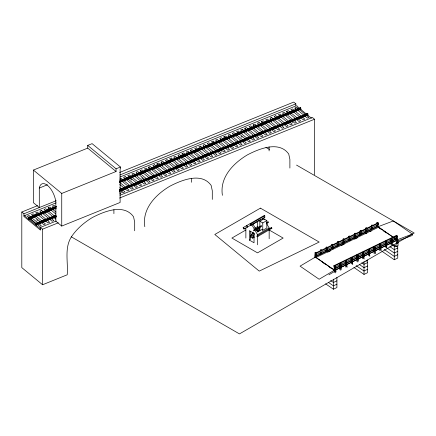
<?xml version="1.0" encoding="UTF-8"?>
<svg xmlns="http://www.w3.org/2000/svg" width="436" height="436" viewBox="0 0 436 436"><rect width="100%" height="100%" fill="white"/><g stroke="black" fill="none" stroke-linecap="round" stroke-linejoin="round"><path stroke-width="0.65" d="M314.618 257.878L315.081 252.586L315.686 252.297L316.193 252.646L315.588 252.94L315.081 252.586M320.024 254.624L320.198 252.64M325.703 251.872L325.877 249.888M325.992 248.569L326.106 247.245L326.711 246.95L327.218 247.305L327.218 251.201M331.436 248.46L331.556 247.141M331.671 245.817L331.785 244.492L332.39 244.204L332.897 244.552L332.292 244.847L331.785 244.492M337.061 246.373L337.29 243.724M342.74 243.62L342.914 241.637M343.028 240.312L343.143 238.993L343.748 238.699L344.255 239.048L343.65 239.342L343.143 238.993M348.478 240.209L348.593 238.884M348.707 237.566L348.822 236.241L349.427 235.947L349.939 236.296L349.329 236.59L348.822 236.241M354.097 238.116L354.326 235.473M359.776 235.364L360.18 230.737L360.785 230.442L361.297 230.797L360.686 231.085L360.18 230.737M365.515 231.952L365.63 230.633M365.744 229.309L365.858 227.984L366.463 227.696L366.976 228.044L366.365 228.339L365.858 227.984M371.134 229.865L371.537 225.238L372.142 224.943L372.655 225.292L372.05 225.586L371.537 225.238M376.541 226.611L376.655 225.292M376.769 223.968L376.889 222.643L377.494 222.349L378.001 222.703L377.396 222.992L376.889 222.643M395.959 239.081L378.023 226.736L393.31 220.959L412.374 234.078L412.249 235.473L397.594 241.01M334.417 270.211L319.125 279.247L300.066 266.134L315.353 257.093L334.417 270.211L334.543 271.486L328.88 274.838M250.82 223.886L264.799 215.815L264.799 217.384L250.82 225.456L250.237 225.118L250.237 223.554L250.82 223.886L250.82 225.456M252.504 224.142L258.33 220.78M258.684 220.578L260.428 219.57M259.845 230.666L259.845 221.248L263.927 218.894L266.837 220.578L266.837 227.974L262.761 230.328L262.178 229.32L257.518 232.012L252.858 223.941M245.866 229.995L231.887 238.061L257.518 252.858L283.144 238.061L268.587 229.658M259.845 221.248L262.761 222.932L266.837 220.578M254.608 228.311L257.518 226.633L259.845 227.974M266.434 222.687L268.184 221.679L268.592 222.393L266.609 223.543L269.165 227.974L269.165 238.737M255.48 229.151L257.807 227.81M256.646 229.827L257.807 229.151L259.382 230.061M251.518 234.132L253.85 235.473L253.85 236.481L251.518 235.14L251.518 234.132L252.684 233.456L254.428 234.464M259.845 229.658L258.101 230.666L256.003 229.456M251.518 235.14L250.351 235.811L252.684 237.157L253.85 236.481M257.518 244.792L257.518 234.699L269.165 227.974M249.365 240.083L254.025 242.77L254.025 233.358L249.365 230.666L249.365 240.083L250.526 239.408L250.526 231.336M250.351 236.819L252.684 238.165L254.428 237.157M327.218 247.305L326.613 247.594L326.106 247.245M378.568 223.156L378.056 222.807L315.533 253.098L316.04 253.447L378.568 223.156L378.568 224.475L316.04 254.766L315.533 254.417M378.568 226.251L378.056 225.903L315.533 256.194L316.04 256.542L378.568 226.251L378.568 227.57M327.687 252.221L330.75 250.733M341.17 245.686L344.238 244.198M354.659 239.151L357.722 237.669M365.695 233.805L366.921 233.211M369.984 231.729L371.21 231.135M333.872 265.72L396.4 235.429L396.907 235.778L334.379 266.069L333.872 265.72L333.872 267.039L334.379 267.388L334.379 266.069M334.439 270.451L334.439 265.906L335.044 265.611L335.551 265.965L336.02 271.96M339.889 269.819L339.786 263.317L340.391 263.022L340.898 263.371L341.366 269.372M345.568 267.066L345.465 260.565L346.07 260.27L346.576 260.619L347.1 267.284M351.247 263.687L351.144 257.812L351.748 257.518L352.255 257.872L352.779 264.532M356.926 261.567L356.822 255.06L357.427 254.771L357.934 255.12L358.403 261.115M362.605 258.815L362.501 252.313L363.106 252.019L363.613 252.368L364.136 259.033M368.284 255.436L368.18 249.561L368.785 249.267L369.292 249.615L369.815 256.281M373.963 253.311L373.859 246.809L374.464 246.514L374.971 246.863L375.494 253.529M379.647 250.558L379.538 244.056L380.143 243.762L380.655 244.116L381.173 250.776M385.326 247.179L385.217 241.304L385.822 241.015L386.334 241.364L386.852 248.03M390.896 238.557L391.501 238.263L392.013 238.612L392.531 245.277L391.926 245.572L391.403 238.906L390.896 238.557L391.005 245.059M396.242 235.963L396.853 235.669L397.36 236.023L397.877 242.683L397.272 242.977L396.351 242.465L396.242 235.963L396.755 236.312L397.272 242.977M334.439 265.906L334.946 266.254L335.551 265.965M339.786 263.317L340.293 263.666L340.898 263.371M345.465 260.565L345.971 260.913L346.576 260.619M351.144 257.812L351.65 258.161L352.255 257.872M356.822 255.06L357.329 255.414L357.934 255.12M362.501 252.313L363.008 252.662L363.613 252.368M368.18 249.561L368.687 249.91L369.292 249.615M373.859 246.809L374.366 247.158L374.971 246.863M379.538 244.056L380.045 244.405L380.655 244.116M385.217 241.304L385.724 241.658L386.334 241.364M391.403 238.906L392.013 238.612M396.755 236.312L397.36 236.023M335.606 266.794L345.416 262.041M346.642 261.447L368.093 251.054M369.319 250.46L396.297 237.391M335.709 267.922L351.035 260.499M352.261 259.905L373.717 249.512M374.944 248.918L396.4 238.519M335.606 268.571L345.416 263.818M346.642 263.224L368.093 252.831M369.319 252.237L396.297 239.168M335.606 269.889L351.547 262.167M352.773 261.573L357.062 259.491M358.288 258.897L374.224 251.18M375.451 250.586L380.143 248.313M380.971 247.91L396.297 240.487M335.769 269.933L340.494 267.644M341.274 267.268L357.182 259.556M358.408 258.968L363.215 256.635M363.913 256.297L380.252 248.384M381.048 247.997L396.346 240.585M398.014 243.037L396.122 243.953L396.122 246.645L398.014 245.73L398.063 240.835M392.591 245.141L394.275 246.296L395.43 245.735M365.864 261.306L367.755 260.385M367.483 262.641L364.016 264.32L361.771 262.777M397.746 247.98L394.275 249.659L389.789 246.574M336.908 280.811L333.436 282.495L330.635 280.566M367.483 266.004L364.016 267.682L359.531 264.598M397.746 251.343L394.275 253.022L387.55 248.395M336.908 284.179L333.436 285.858L328.395 282.386M367.483 269.366L364.016 271.045L356.163 265.644M397.746 254.706L394.275 256.384L384.181 249.441M325.588 283.82L333.436 289.221L336.908 287.542L336.908 277.449M353.923 267.464L364.016 274.408L367.483 272.729L367.483 259.949M381.941 251.261L394.275 259.747L397.746 258.068L397.746 245.964M87.712 148.115L87.712 145.422L92.1 143.651L120.45 167.026L120.45 168.705L120.113 168.841L120.113 202.473L61.743 226.066L55.841 221.199L55.841 201.694A14.775 6.921 68 0 0 47.568 185.458A14.775 6.921 68 0 0 39.3 188.058L39.3 207.563L33.398 202.691L33.398 170.073L87.712 148.115L116.063 171.49L61.743 193.448L33.398 170.073M39.3 188.058L47.459 184.76M87.712 145.422L116.063 168.797L120.45 167.026M134.691 230.791L134.691 222.093L133.541 216.752C123.868 203.252 103.937 211.498 92.225 217.608C84.257 222.469 77.036 228.589 71.738 236.334C64.016 247.703 68.321 262.052 67.215 274.794L42.586 284.752L21.8 267.611L21.8 212.027L37.572 205.65M119.595 172.493L293.728 102.095L295.853 103.85L295.853 105.866M21.8 212.027L23.925 213.776L56.249 200.713M119.824 175.01L295.853 103.85M56.102 202.865L23.925 215.875L25.184 215.88L26.274 217.166A2.823 1.324 68 0 0 26.629 217.531L37.758 226.709A2.823 1.324 68 0 0 38.117 226.933L39.202 227.439L40.461 229.51M119.824 177.103L295.853 105.943L297.112 105.948L298.202 107.234A2.823 1.324 68 0 0 298.556 107.605L306.143 113.861M48.216 208.757L48.216 207.749L49.906 207.067L51.443 208.332M119.9 178.771L121.023 178.313L133.307 188.445L131.623 189.126L119.851 179.419M140.256 171.55L140.256 170.541L141.94 169.86L150.643 177.032M148.621 168.165L148.621 167.157L150.311 166.476L151.842 167.74M156.987 164.786L156.987 163.778L158.677 163.091L170.961 173.223L169.272 173.904L159.549 165.887M161.173 163.091L161.173 162.083L162.857 161.402L175.141 171.533L173.457 172.215L163.734 164.192M182.09 154.638L182.09 153.63L183.779 152.949L185.311 154.213M190.456 151.254L190.456 150.246L192.145 149.564L204.43 159.69L202.74 160.377L193.017 152.355M223.924 137.727L223.924 136.719L225.614 136.032L237.898 146.164L236.208 146.845L233.652 144.736M244.841 128.26L246.531 127.579L258.815 137.705L257.126 138.386L244.841 128.26L244.841 129.269M253.207 125.884L253.207 124.876L254.897 124.195L256.433 125.459M262.597 123.35L261.578 122.505L261.578 121.497L263.262 120.816L275.547 130.942L273.863 131.623L264.134 123.606M286.675 112.357L286.675 111.349L288.365 110.668L300.649 120.794L298.96 121.475L296.404 119.366M295.047 107.965L296.731 107.283L309.015 117.415L307.331 118.096L295.047 107.965L295.047 108.973M55.743 207.754L28.613 218.719L28.482 217.531L56.244 206.31M119.965 180.553L300.409 107.605L300.747 107.883L300.747 108.226L119.671 181.43M28.482 217.875L30.373 217.112M31.637 216.599L34.787 215.324M36.052 214.817L44.254 211.498M46.777 210.479L48.669 209.716M51.192 208.697L53.088 207.928M54.347 207.422L56.244 206.653M120.598 180.64L123.121 179.616M125.012 178.853L126.271 178.34M128.8 177.321L130.691 176.558M131.95 176.046L135.106 174.771M136.37 174.264L141.417 172.22M143.308 171.457L145.831 170.438M147.095 169.926L148.987 169.163M151.51 168.138L153.401 167.375M154.666 166.863L157.821 165.587M159.08 165.081L164.127 163.037M165.391 162.53L167.282 161.761M169.806 160.742L171.702 159.979M172.961 159.467L176.117 158.192M177.376 157.685L182.428 155.641M184.319 154.878L186.842 153.859M188.101 153.347L189.998 152.584M191.257 152.071L194.412 150.796M195.677 150.289L200.724 148.245M202.615 147.482L205.138 146.463M206.402 145.951L208.294 145.188M210.817 144.163L212.708 143.4M213.972 142.888L217.128 141.613M220.91 140.087L223.434 139.062M224.698 138.555L227.854 137.28M229.113 136.768L231.009 136.005M232.268 135.492L235.424 134.217M236.683 133.71L241.735 131.667M243.626 130.904L246.149 129.884M247.408 129.372L249.305 128.609M251.828 127.585L253.719 126.822M254.984 126.309L260.03 124.271M261.922 123.508L264.445 122.483M265.709 121.976L268.859 120.701M270.124 120.189L272.015 119.426M273.279 118.914L276.435 117.638M280.217 116.107L282.741 115.088M285.264 114.069L287.161 113.306M288.419 112.793L290.311 112.03M291.575 111.518L294.731 110.243M295.99 109.73L299.777 108.204M55.95 206.849L28.82 217.815L28.82 218.158L55.95 207.187M119.671 181.087L300.747 107.883M28.613 217.984L36.815 214.67M38.074 214.158L55.11 207.274M120.096 181L137.133 174.117M138.392 173.604L159.843 164.933M161.107 164.421L178.139 157.538M179.403 157.025L196.434 150.142M197.699 149.63L200.854 148.354M202.113 147.842L219.15 140.959M220.414 140.447L237.446 133.563M238.71 133.051L241.866 131.776M243.125 131.263L255.741 126.162M257.006 125.655L260.161 124.38M261.42 123.868L278.457 116.984M279.721 116.472L296.752 109.583M298.017 109.076L300.54 108.057L300.933 109.191L119.856 182.395M55.819 207.819L28.689 218.785L28.689 218.049L55.187 207.334M119.54 181.322L300.747 108.226M31.452 217.264L28.296 218.54L30.188 217.695M32.711 216.676L34.608 215.913M51.012 209.28L52.903 208.512M32.711 216.752L35.866 215.477M37.131 214.97L39.022 214.201M51.012 209.356L54.162 208.081M133.029 176.199L134.92 175.435M137.444 174.416L139.34 173.648M152.589 168.291L154.48 167.528M155.745 167.015L157.636 166.252M160.159 165.233L162.05 164.465M170.885 160.895L172.776 160.132M174.04 159.62L175.931 158.857M178.455 157.837L180.346 157.069M189.18 153.499L191.072 152.736M193.6 151.712L195.492 150.949M196.75 150.436L198.647 149.673M211.896 144.316L213.787 143.553M215.052 143.041L216.943 142.278M219.466 141.259L221.357 140.49M230.192 136.92L232.083 136.157M237.762 133.857L239.653 133.094M248.487 129.525L250.378 128.756M252.907 127.737L254.798 126.974M256.057 126.462L257.954 125.699M266.783 122.129L268.68 121.361M271.203 120.341L273.094 119.578M278.773 117.279L280.664 116.516M289.499 112.946L291.39 112.177M297.069 109.883L298.96 109.12M119.464 181.992L300.54 108.793L300.224 108.531L300.933 109.191M119.54 182.057L300.617 108.858M56.135 208.076L29.005 219.123L56.135 208.157M119.856 182.319L300.933 109.114M55.759 215.215L35.567 223.379L35.698 224.567L55.89 216.403M119.48 189.453L307.494 113.447L307.838 113.731L307.838 114.069L119.818 190.08M35.567 223.723L36.831 223.21M38.09 222.698L41.246 221.423M42.51 220.916L44.401 220.147M45.66 219.64L48.816 218.365M50.08 217.853L55.127 215.815M120.113 189.54L123.268 188.265M124.527 187.758L126.418 186.99M127.683 186.483L132.729 184.439M134.62 183.676L137.144 182.657M138.408 182.144L141.564 180.869M142.823 180.362L144.719 179.594M145.978 179.087L149.134 177.812M152.922 176.28L155.445 175.261M157.968 174.237L159.859 173.474M161.124 172.961L167.429 170.411M171.217 168.885L173.741 167.865M176.264 166.841L178.155 166.078M179.419 165.566L182.575 164.29M183.834 163.783L185.725 163.015M186.99 162.508L190.145 161.233M194.56 159.445L196.451 158.682M197.715 158.17L200.871 156.895M202.13 156.388L208.441 153.837M212.228 152.306L214.752 151.287M217.275 150.262L219.166 149.499M220.425 148.987L226.736 146.436M230.524 144.91L233.047 143.885M235.571 142.866L237.462 142.103M238.726 141.591L241.882 140.316M243.141 139.809L246.929 138.277M253.866 135.471L255.758 134.708M257.022 134.195L260.178 132.92M261.437 132.408L267.748 129.857M272.162 128.075L274.059 127.307M276.582 126.287L278.473 125.524M279.732 125.012L282.888 123.737M284.152 123.23L287.934 121.699M289.831 120.93L292.354 119.911M294.878 118.892L296.769 118.129M298.033 117.616L301.183 116.341M302.448 115.829L307.494 113.791L308.018 114.957L119.371 191.3M35.698 223.826L56.097 215.498M119.818 189.736L307.838 113.731M55.966 216.469L35.779 224.627L35.779 223.891L55.334 215.984M120.32 189.715L307.838 114.069M35.779 223.891L56.097 215.836M157.783 174.825L159.674 174.057M217.09 150.851L218.981 150.082M276.397 126.871L278.288 126.108M294.692 119.475L296.584 118.712M43.584 221.068L45.48 220.3M51.159 218.005L53.05 217.242M121.186 189.693L123.083 188.93M125.606 187.911L127.497 187.142M133.176 184.848L135.7 183.829M139.487 182.297L141.378 181.534M143.902 180.515L145.793 179.746M151.472 177.452L153.368 176.689M157.783 174.901L160.939 173.626M162.197 173.114L164.094 172.351M180.493 165.718L182.39 164.955M184.913 163.936L186.804 163.168M192.483 160.873L195.006 159.854M198.794 158.323L200.685 157.56M203.209 156.535L205.1 155.772M212.043 152.965L213.302 152.458M217.09 150.927L220.245 149.652M221.504 149.139L223.395 148.376M225.924 147.357L227.815 146.589M239.8 141.744L241.697 140.981M244.22 139.956L246.111 139.193M253.049 136.386L254.313 135.879M258.101 134.348L261.251 133.073M262.516 132.56L264.407 131.797M276.397 126.952L279.552 125.677M280.811 125.165L282.702 124.402M285.231 123.377L287.122 122.614M294.692 119.551L297.848 118.276M299.107 117.769L301.003 117.001M303.527 115.981L305.418 115.218M119.611 190.641L307.625 114.635M119.687 190.706L307.702 114.701M56.282 216.725L36.09 224.965L56.282 216.806M119.371 191.224L308.018 114.957M119.633 193.971L120.756 193.519L119.737 192.674M23.925 213.776L23.925 216.469L40.461 230.104L40.461 227.412L56.233 221.036M119.96 195.274L312.389 117.486L314.514 119.235L314.514 174.82M40.461 227.412L42.586 229.167L58.364 222.791M119.562 198.048L314.514 119.235M397.719 239.615L412.374 234.078M265.938 147.423L269.464 149.461M296.529 165.086L414.2 233.02L239.462 333.905L71.193 236.759M264.799 215.815L264.216 215.482L243.054 227.696L243.882 229.123L251.692 224.611L257.518 234.699M264.505 217.215L264.799 217.384M258.335 228.11L259.905 229.02M256.352 229.995L258.684 231.336M256.472 230.263L258.216 231.271M256.352 230.328L258.684 231.674M254.428 233.456L252.684 232.448L252.684 233.456M378.056 224.126L378.568 224.475M395.839 239.081L378.568 227.194L316.04 257.485L333.872 269.753M379.124 227.952L380.797 229.102M383.582 231.02L386.367 232.938M393.337 244.727L396.122 246.645M315.484 257.409L315.588 252.94M333.66 269.917L334.543 270.527L334.543 272.544M322.171 262.08L325.512 264.38M329.414 267.066L331.088 268.216M300.54 108.057L300.409 107.605M307.157 114.695L309.685 116.783A2.823 1.324 68 0 0 310.045 117.001L311.555 118.091M292.398 110.924L290.861 109.654L292.545 108.973L304.829 119.104L303.145 119.786L300.584 117.676M293.423 111.769L299.565 116.832M286.675 111.349L295.379 118.521M285.716 113.622L284.179 112.357L282.495 113.038L294.78 123.17L296.464 122.483L286.741 114.466M291.706 121.644L292.73 122.489M281.531 115.317L279.999 114.047L278.31 114.728L279.847 115.998M282.555 116.156L288.697 121.224M289.722 122.069L292.284 124.178L290.594 124.86L280.871 116.843M267.295 121.072L265.758 119.802L267.448 119.121L279.732 129.252L278.043 129.933L268.32 121.916M261.578 121.497L263.11 122.761M257.458 126.304L267.181 134.326L265.491 135.007L253.207 124.876M252.248 127.154L250.711 125.89L249.027 126.571L261.311 136.697L262.995 136.016L253.272 127.999M246.863 138.136L238.16 130.958L236.476 131.645L248.76 141.771L250.444 141.09L247.888 138.98M241.081 136.452L242.105 137.291M242.678 139.825L233.979 132.653L232.29 133.334L233.827 134.599M243.702 140.67L246.264 142.779L244.574 143.46L234.851 135.443M231.331 135.607L229.794 134.343L228.11 135.024L229.641 136.294M232.355 136.452L242.078 144.474L240.394 145.155L230.666 137.133M223.924 136.719L232.628 143.891M228.442 145.58L219.744 138.408L221.428 137.727L233.712 147.853L232.028 148.534L229.467 146.425M224.257 147.275L215.558 140.098L217.242 139.416L229.527 149.548L227.843 150.229L225.281 148.115M220.589 150.393L221.613 151.238M210.414 144.065L208.877 142.801L207.193 143.482L219.477 153.608L221.161 152.927L218.605 150.818M211.438 144.91L217.58 149.973M213.395 151.663L204.697 144.49L203.007 145.172L215.291 155.303L216.981 154.617L214.419 152.507M190.456 150.246L191.993 151.51M194.974 159.113L186.276 151.935L187.96 151.254L200.244 161.385L198.56 162.067L195.998 159.958M186.335 155.058L196.058 163.075L194.374 163.756L191.813 161.647M182.09 153.63L190.794 160.802M181.131 155.903L179.594 154.638L177.904 155.32L190.189 165.446L191.878 164.764L182.15 156.747M175.261 158.279L173.724 157.009L175.408 156.328L187.693 166.459L186.009 167.141L176.28 159.124M175.681 164.775L176.705 165.62M161.173 162.083L162.71 163.353M156.987 163.778L158.524 165.042M152.867 168.585L162.595 176.607L160.906 177.289L148.621 167.157M147.662 169.435L146.125 168.165L144.436 168.852L156.72 178.978L158.41 178.297L148.687 170.28M151.668 177.877L154.224 179.986L152.54 180.668L149.979 178.558M140.256 170.541L148.954 177.714M146.458 178.722L137.76 171.55L136.07 172.231L148.354 182.362L150.044 181.681L147.482 179.567M141.7 177.883L142.725 178.727M142.278 180.417L133.574 173.239L131.89 173.92L133.421 175.19M143.302 181.262L145.858 183.371L144.174 184.052L134.446 176.035M138.092 182.106L129.394 174.934L127.704 175.615L129.241 176.88M139.117 182.951L141.678 185.06L139.989 185.741L130.266 177.725M130.778 179.158L131.797 179.997M119.911 182.537L129.127 190.134L127.437 190.815L124.881 188.706M119.758 184.488L123.857 187.862M119.824 187.605L124.941 191.824L123.257 192.51L120.696 190.396M121.208 191.829L122.233 192.674M56.135 207.062L54.086 205.372L52.402 206.059L53.939 207.323M54.963 208.168L55.982 209.013M52.462 209.176L56.048 212.13M48.216 207.749L55.895 214.076M47.257 210.021L45.72 208.757L44.036 209.438L55.808 219.145M48.282 210.866L55.961 217.199M37.202 214.087L35.67 212.823L37.354 212.141L49.639 222.267L47.949 222.949L38.226 214.932M41.872 221.003L33.169 213.831L31.485 214.512L43.769 224.644L45.453 223.957L42.897 221.848M36.602 219.744L37.627 220.583M37.687 222.698L28.989 215.52L27.299 216.202L28.836 217.471M38.711 223.543L41.273 225.652L39.583 226.333L29.861 218.316M28.482 217.531L35.91 224M28.296 218.463L29.005 219.123M36.09 224.965L35.381 224.382M267.361 222.153L267.769 222.867M270.745 228.017L271.154 228.731M263.344 217.886L264.314 219.57M262.178 218.561L262.843 219.711M260.368 226.191L260.783 226.905M254.204 229.75L254.613 230.464M257.589 235.609L257.998 236.323M246.852 225.505L247.675 226.933M246.438 225.744L247.267 227.167M243.468 227.461L244.291 228.884M385.724 241.658L386.192 247.653M380.045 244.405L380.514 250.406M374.366 247.158L374.889 253.823M368.687 249.91L369.156 255.91M363.008 252.662L363.477 258.657M357.329 255.414L357.847 262.074M351.65 258.161L352.119 264.161M345.971 260.913L346.44 266.914M340.293 263.666L340.81 270.331M334.946 266.254L335.464 272.92M394.275 246.296L394.275 259.747M378.001 224L378.001 225.952M377.396 224.943L377.396 226.24M372.655 227.243L372.655 228.54M372.05 227.532L372.05 228.835M366.976 229.341L366.976 231.941M366.365 230.284L366.365 231.587M364.016 261.627L364.016 274.408M361.297 232.742L361.297 234.045M360.686 233.037L360.686 234.988M355.618 235.495L355.618 236.792M355.008 235.789L355.008 237.086M349.939 237.598L349.939 240.841M349.329 238.541L349.329 239.838M344.255 240.999L344.255 242.945M343.65 239.342L343.65 243.239M338.576 243.746L338.576 245.048M337.971 244.04L337.971 245.991M334.379 270.484L334.379 269.165L333.872 268.81L333.872 270.129M333.436 279.133L333.436 289.221M332.897 245.85L332.897 249.098M332.292 246.792L332.292 248.089M326.613 248.896L326.613 251.49M321.539 252.003L321.539 253.3M320.934 252.297L320.934 254.243M316.193 254.591L316.193 255.894M316.04 253.447L316.04 254.766M316.04 256.542L316.04 257.861M307.494 113.447L307.494 113.791M289.886 168.051L289.886 159.353L288.736 154.017C279.062 140.512 259.131 148.763 247.419 154.867C233.233 163.293 219.531 177.43 222.409 195.328M269.099 146.894L269.099 150.91M262.761 222.932L262.761 230.328M257.518 221.248L257.518 226.633M252.684 237.157L252.684 238.165M245.866 227.974L245.866 238.061M212.288 199.421L212.288 190.723L211.138 185.387C201.465 171.882 181.534 180.133 169.822 186.237C155.636 194.663 141.934 208.8 144.812 226.698M191.502 178.264L191.502 182.281M116.063 168.797L116.063 171.49M113.905 209.634L113.905 213.651M61.743 193.448L61.743 226.066M42.586 229.167L42.586 284.752M260.428 208.136L214.801 234.475L259.235 271.116L319.196 242.062L260.428 208.136M261.191 225.712L253.381 230.224L253.79 230.938L261.605 226.426L261.191 225.712M271.568 227.543L256.766 236.089L257.175 236.803L271.977 228.251L271.568 227.543M321.032 249.703L320.427 249.997L320.934 250.346L321.539 250.051L321.032 249.703M338.069 241.451L337.464 241.746L337.971 242.094L338.576 241.8L338.069 241.451M355.106 233.195L354.501 233.489L355.008 233.838L355.618 233.543L355.106 233.195M41.54 210.446L39.85 211.128L52.135 221.259L53.824 220.578L41.54 210.446M125.208 176.624L123.519 177.305L135.803 187.436L137.493 186.75L125.208 176.624M154.491 164.786L152.807 165.467L165.091 175.594L166.775 174.912L154.491 164.786M167.043 159.712L165.358 160.394L177.643 170.52L179.327 169.838L167.043 159.712M171.228 158.023L169.539 158.704L181.823 168.83L183.512 168.149L171.228 158.023M196.325 147.875L194.641 148.556L206.926 158.682L208.61 158.001L196.325 147.875M200.511 146.18L198.821 146.861L211.106 156.993L212.795 156.311L200.511 146.18M213.062 141.106L211.373 141.787L223.657 151.919L225.347 151.238L213.062 141.106M242.345 129.269L240.661 129.95L252.945 140.081L254.629 139.4L242.345 129.269M259.082 122.505L257.393 123.186L269.677 133.312L271.366 132.631L259.082 122.505M271.628 117.431L269.944 118.112L282.228 128.244L283.912 127.557L271.628 117.431M275.814 115.742L274.124 116.423L286.408 126.549L288.098 125.868L275.814 115.742"/></g></svg>
